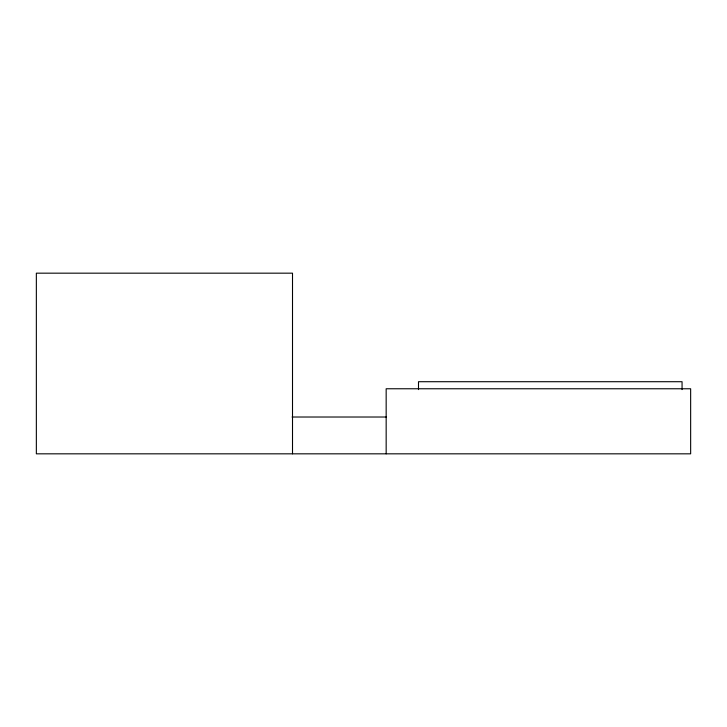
<?xml version="1.0" encoding="UTF-8"?>
<svg xmlns="http://www.w3.org/2000/svg" width="727" height="727" viewBox="0 0 727 727"><rect width="100%" height="100%" fill="white"/><g stroke="black" fill="none" stroke-linecap="round" stroke-linejoin="round"><path stroke-width="1.09" d="M292.081 417.016L386.337 417.016M682.062 389.599L682.062 381.711L418.498 381.711L418.498 389.599M386.164 453.83L386.164 388.763L690.65 388.763L690.65 453.83L36.35 453.83L36.35 273.17L292.508 273.17L292.508 453.83"/></g></svg>
